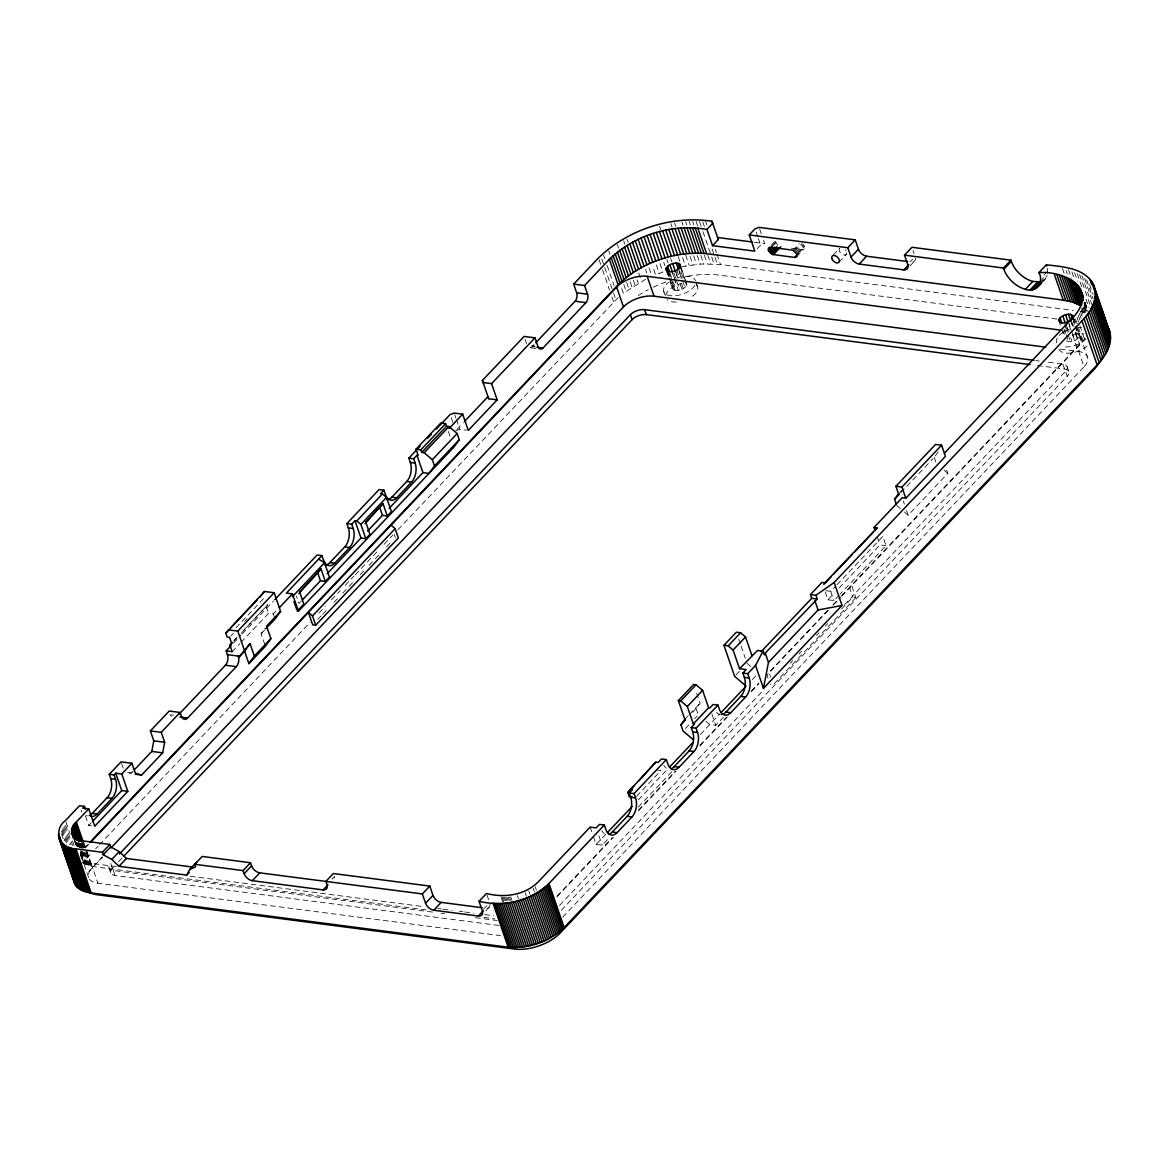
<?xml version="1.0" encoding="UTF-8"?>
<svg xmlns="http://www.w3.org/2000/svg" width="1169" height="1169" viewBox="0 0 1169 1169"><rect width="100%" height="100%" fill="white"/><g stroke="black" fill="none" stroke-linecap="round" stroke-linejoin="round"><path stroke-width="0.75" stroke-dasharray="5 3.75" d="M1047.745 273.429L1047.468 268.607L1044.984 271.223M80.442 856.103L81.64 852.216M670.305 282.24L672.628 289.006C677.026 292.411 684.99 289.503 686.948 284.491L681.118 267.555M1077.818 329.395L1079.791 335.62C1077.862 340.471 1071.213 342.751 1066.42 340.997M672.628 289.006L672.891 286.186L676.296 283.307L672.803 273.151M841.563 596.409L1079.849 344.899L1085.855 337.359M241.238 633.247L267.876 604.621L241.53 632.4M692.676 712.374L700.099 703.212L695.409 689.578M935.215 455.998L938.152 451.935M264.866 644.645L261.096 633.715L264.749 628.659M1042.821 281.671L1046.489 277.448L1041.521 282.679M700.377 734.527L719.783 713.923M235.933 627.768L263.522 598.66L265.933 598.966M230.804 636.024L233.318 633.379M244.613 621.47L247.112 618.825M234.005 640.349L236.518 637.704M233.712 641.197L239.981 634.577M233.625 643.038L241.106 635.162M242.348 633.846L273.502 600.983M232.193 651.717L239.718 643.768M240.975 642.453L268.563 613.345L273.4 613.973L278.164 608.947M530.229 347.675A6.108 3.668 -82.6 0 0 532.1 346.594L534.569 344.007M261.096 633.715L264.603 630.018M133.208 771.029L130.738 773.644L127.596 772.724M456.977 429.418L463.172 422.871M85.425 816.006L88.683 825.46L91.138 822.874M301.383 600.954L299.001 603.467L296.444 596.058M87.617 844.749L85.118 847.393L83.364 842.308M85.308 847.92L89.063 843.945M80.646 864.607L90.685 854.013M95.697 848.723L98.211 846.064M99.453 844.749L310.15 622.346M318.932 613.082L325.201 606.463M331.47 599.843L340.252 590.579M345.264 585.289L354.046 576.025M355.303 574.695L379.121 549.547M384.148 544.243L392.916 534.978M397.942 529.689L618.196 297.554M317.705 619.526L321.46 615.566M322.717 614.251L327.715 608.961M333.983 602.356L337.739 598.382M342.751 593.092L347.748 587.817M349.005 586.487L354.017 581.198M360.271 574.593L364.027 570.633M369.039 565.343L374.051 560.053M375.293 558.738L380.305 553.448M386.559 546.844L390.329 542.884M116.315 866.653L91.036 863.35A22.883 11.646 -19 0 1 81.845 857.856L88.683 877.714A22.883 11.646 -19 0 1 92.146 867.778L102.2 857.169M88.829 871.592L102.624 857.038M498.827 925.453L115 875.493A10.682 5.436 -19 0 1 112.326 868.289L114.81 865.674M118.58 861.699L122.336 857.725M757.147 248.705L760.624 245.052L764.687 243.62L763.576 240.376M771.087 245.358L774.813 241.442M772.037 245.914L776.99 240.682M773.41 245.242L775.895 242.626A4.574 2.82 43.5 0 1 775.734 240.829M792.933 250.224L799.128 243.678M793.941 250.707L800.137 244.16M794.891 251.393L802.329 243.547M795.738 252.241L803.176 244.394L804.301 246.323A4.574 2.82 43.5 0 1 801.949 249.567L799.479 252.183M796.41 253.191L803.848 245.344M796.863 254.17L804.301 246.323M796.703 256.669L804.14 248.822M833.307 254.93L839.503 248.383A4.574 2.82 43.5 0 0 842.279 254.345A4.574 2.82 43.5 0 0 846.809 252.782M839.006 262.177L846.444 254.316M910.198 261.827L912.668 259.211M909.935 265.991L914.889 260.76M331.923 879.249L334.407 876.633A7.628 4.705 43.5 0 1 334.655 879.629M1044.078 275.022L1047.804 271.091M1040.308 281.276L1045.261 276.045M1039.869 283.409L1047.307 275.563M483.484 909.307L488.452 904.075M485.705 910.856L489.431 906.925M684.815 719.344L688.351 715.618M689.52 714.376L700.099 703.212M899.721 492.485L903.447 488.569M900.773 492.675L933.008 458.657M735.885 675.024L739.597 671.108M685.414 728.506L690.119 723.538M694.81 718.584L697.162 716.1M636.564 796.294L660.953 770.532L656.423 769.947M825.928 590.666L830.764 591.28L835.718 586.049M836.96 584.748L882.829 536.337L886.044 545.675L840.16 594.042M825.212 591.894L827.915 599.785L834.125 593.253M839.079 588.022L879.994 544.886L886.044 545.675M752.31 679.584L756.022 675.653M593.414 836.551L596.117 844.442L606.083 833.95M638.464 799.83L668.361 768.34M904.368 511.949L908.181 515.222L947.84 473.343L945.648 467.001M596.117 844.442L602.167 845.231L609.633 837.34M638.259 807.121L671.868 771.642M705.944 721.288L709.744 724.502L715.793 725.291L723.319 717.357M827.915 599.785L833.965 600.574L838.933 595.342M557.116 895.951L612.264 837.735M638.595 809.942L674.937 771.584M700.012 745.121L726.329 717.328M751.404 690.864L758.929 682.93M827.798 610.233L768.954 672.35L770.561 676.997M832.81 604.943L840.321 597.008M841.578 595.693L1077.175 346.988A22.883 11.646 -19 0 0 1075.714 332.61M556.882 896.915L613.316 837.34M638.406 810.862L676.033 771.145M699.851 745.997L727.439 716.875M751.272 691.727L758.798 683.777M828.353 610.306L766.996 675.054L768.603 679.715M833.351 605.016L840.321 597.739M559.542 905.42L764.205 689.389M844.559 604.563L1065.543 371.304A10.682 5.436 -19 0 0 1062.869 364.1L1048.388 362.215M790.244 663.218L792.743 660.573M798.997 653.968L801.51 651.323M816.532 635.468L819.031 632.824M825.299 626.219L827.798 623.574M841.578 609.034L852.844 597.14L855.854 597.534L851.587 585.114L849.629 587.832L852.844 597.14M855.854 597.534L773.22 684.756L770.21 684.362M561.252 910.388L1067.253 376.272L1065.543 371.304M562.727 917.11L1084.014 366.861L1077.175 346.988M1043.785 280.326L1045.305 279.04M645.668 279.289L623.325 293.214L620.987 286.434M659.988 263.566L662.911 272.041L655.575 274.817L652.653 266.342M455.735 430.718L459.797 429.286L466.563 430.177M681.688 266.737L700.202 264.033L720.484 264.457L1073.449 310.399M1074.808 332.814L1079.571 334.48M754.224 242.246L764.687 243.62M791.384 248.193L801.949 249.567M1056.966 319.093L718.497 275.036A72.449 36.882 -19 0 0 682.711 277.228M1064.228 330.608L1069.635 331.309M1060.225 349.063L1078.286 351.416A22.883 11.646 -19 0 1 1084.014 366.861M1035.705 360.563L1039.329 361.046M1037.414 365.532L1064.579 369.068A10.682 5.436 -19 0 1 1067.253 376.272M531.749 345.732L534.861 346.126M532.1 346.594L535.212 347.003M530.828 347.807L538.588 348.83M173.596 715.18L170.484 714.77A7.628 4.588 -82.6 0 0 172.106 717.284M127.567 772.198L132.229 772.811M88.683 825.46L91.708 825.855M190.342 876.282L423.236 906.589M437.674 908.474L441.283 908.941M443.095 909.175L452.125 910.359M459.344 911.294L462.953 911.762M464.765 911.995L473.781 913.179M484.624 914.582L493.639 915.765M83.452 863.175L92.19 866.448L426.159 909.92M483.937 917.431L494.765 918.849M112.326 868.289L110.617 863.321A10.682 5.436 -19 0 0 113.291 870.525L433.757 912.244M440.991 913.179L444.615 913.661M475.403 917.665L497.117 920.485M89.399 879.073A22.883 11.646 -19 0 0 97.875 883.223L500.478 935.624M1080.127 311.334L1085.913 312.576M944.026 470.084L947.84 473.343M896.725 505.432L903.096 510.868M747.035 663.247L750.849 666.52M1083.765 307.812L1087.462 311.655M777.867 245.388L775.895 242.626M685.882 282.445L686.948 284.491M934.25 457.357L936.384 463.567M903.257 500.946L904.353 504.117M906.545 510.458L908.181 515.222M759.66 229.007L761.34 233.873M756.153 232.061L757.833 236.927M758.389 238.549L760.624 245.052M454.77 414.688L455.881 417.932M456.451 419.554L459.797 429.286M451.263 417.742L452.929 422.608M448.341 431.449L449.977 436.198M1089.596 284.578L1093.103 294.749M1086.615 279.815L1093.03 298.46M1084.627 278.543L1091.627 298.884M1081.909 275.65L1091.817 304.466M1079.615 274.569L1090.122 305.08M1077.175 273.575L1081.851 287.136M1085.928 299.001L1088.85 307.476M1085.11 302.362L1087.448 309.157M1084.876 302.303L1087.214 309.084M1074.603 272.684L1077.526 281.159M1084.905 302.873L1087.448 309.975M1084.496 302.274L1087.418 310.764M1084.54 303.166L1086.878 309.946M1084.54 303.998L1086.878 310.779M1084.028 303.516L1086.366 310.296M1084.423 305.752L1086.176 310.837M1083.97 305.635L1085.139 309.025M1071.9 271.909L1073.653 276.995M1084.16 307.491L1085.913 312.62M1083.166 307.652L1085.504 314.446M1082.012 307.798L1084.35 314.578M1068.481 269.528L1071.403 278.003M1081.909 308.514L1083.079 311.904M1081.296 309.653L1083.049 314.739M1080.434 311.524L1082.187 316.624M1066.128 270.653L1067.282 274.043M1079.411 313.409L1081.164 318.509M1062.475 268.505L1064.813 275.285M1078.256 315.309L1080.01 320.394M1076.956 317.194L1079.294 323.988M1079.878 325.683L1084.554 339.244M1075.524 319.079L1077.862 325.873M1078.446 327.568L1083.122 341.143M1080.638 337.052L1087.477 356.91M1074.326 319.239L1075.495 322.629M1073.376 317.004L1075.699 323.769M1076.284 325.464L1079.791 335.62M1072.937 318.289L1081.559 343.028M1073.244 321.139L1074.413 324.529M1074.998 326.224L1077.321 332.99M1072.251 322.834L1073.42 326.224M1075.758 333.019L1079.849 344.899M1070.892 320.438L1072.645 325.523M1075.568 333.983L1077.307 339.054M1071.315 322.659L1072.484 326.034M1068.378 321.855L1071.301 330.33M1071.885 332.025L1074.793 340.486M1072.587 334.86L1078.286 351.416M1069.021 324.865L1070.775 329.936M1066.084 324.471L1068.422 331.236M1070.746 338.002L1071.915 341.392M1066.815 327.671L1067.969 331.061M1064.652 324.675L1067.56 333.15M1068.145 334.831L1070.483 341.611M1064.418 329.746L1065.573 333.136M1066.157 334.831L1068.495 341.596M1064.097 329.658L1065.266 333.048M1063.147 330.988L1064.316 334.378M1058.734 320.408L1061.072 327.174M1061.657 328.869L1063.98 335.649M1067.151 366.671L1068.861 371.64M1062.869 364.1L1064.579 369.068M913.018 250.385L914.085 253.498M877.276 536.98L879.994 544.886M705.316 220.4L707.07 225.471M715.238 249.202L716.407 252.592M716.992 254.287L720.484 264.457M830.764 591.28L833.965 600.574M702.73 221.745L704.483 226.83M712.067 248.851L714.405 255.631M714.99 257.326L717.328 264.106M699.471 221.496L702.379 229.972M702.964 231.667L711.147 255.397M711.731 257.092L714.054 263.873M696.11 221.365L697.864 226.45M707.786 255.266L710.708 263.741M692.676 221.35L693.845 224.74M704.352 255.251L707.274 263.726M689.184 221.452L690.338 224.843M700.845 255.353L703.767 263.829M685.604 221.657L686.773 225.047M697.279 255.558L700.202 264.033M681.98 221.978L683.149 225.369M693.655 255.879L696.578 264.355M689.988 256.318L692.896 264.793M695.993 282.08L697.601 286.741M674.601 222.958L675.77 226.348M685.692 255.163L689.184 265.334M670.86 223.6L672.029 226.991M682.535 257.501L685.458 265.977M678.195 256.566L679.934 261.651M680.314 266.722L684.713 279.055M684.976 280.253L686.729 285.338M680.986 271.705L683.324 278.47M678.575 268.899L682.082 279.055M682.667 280.75L684.99 287.516M679.16 271.5L681.483 278.266M676.866 270.068L679.204 276.834M681.542 283.614L683.28 288.685M675.536 270.726L677.874 277.506M680.212 284.272L681.951 289.357M676.179 273.721L677.348 277.111M659.55 226.187L660.719 229.562M670.641 258.378L671.81 261.768M673.972 273.166L679.803 290.087M671.941 271.763L673.695 276.848M674.265 278.543L678.356 290.394M666.885 259.445L668.054 262.835M669.954 273.02L674.031 284.871M668.653 271.763L670.392 276.834M670.977 278.529L675.054 290.38M668.23 272.64L669.399 276.03M671.722 282.796L672.891 286.186M667.163 271.237L668.916 276.322M669.501 278.017L673.578 289.868M667.207 271.822L668.96 276.907M669.545 278.602L672.453 287.063M663.714 262.309L664.883 265.699M666.228 270.39L667.967 275.46M656.306 264.91L659.214 273.385M663.802 291.651L664.869 294.749M649.058 267.862L651.396 274.642M645.522 269.469L646.691 272.859M626.993 239.017L628.162 242.407M638.669 272.903L640.422 277.988M623.691 240.829L624.86 244.219M637.12 279.815L638.289 283.205M633.32 280.019L635.074 285.104M617.378 244.672L618.547 248.062M630.223 281.963L631.976 287.048M626.642 282.284L628.966 289.064M623.749 284.33L626.087 291.11M608.742 250.853L609.911 254.243M738.735 639.107L740.503 644.28M741.102 646.004L745.252 658.074M603.613 255.178L604.782 258.568M607.12 265.348L614.12 285.689M601.845 259.08L604.183 265.86M604.768 267.555L612.936 291.286M613.52 292.981L615.844 299.761M599.054 259.62L601.977 268.096M602.561 269.791L609.56 290.131M611.898 296.911L613.652 301.997M711.994 714.259L715.793 725.291M696.198 708.648L698.346 714.858M525.1 339.331L526.591 343.671M598.908 835.762L602.167 845.231M590.155 827.097L592.873 834.987M535.27 886.833L536.425 890.237M533.269 888.308L534.438 891.699M528.826 891.012L529.995 894.402M525.173 892.795L526.342 896.185M394.26 534.481L395.327 537.594M517.356 895.527L518.525 898.932M510.751 896.857L511.92 900.247M509.45 897.018L510.619 900.408M508.179 897.12L509.348 900.525M506.922 897.193L508.091 900.598M505.68 897.237L506.849 900.627M504.467 897.222L505.636 900.627M503.298 897.178L504.453 900.568M502.144 897.091L503.897 902.19M501.019 896.974L502.772 902.059M487.02 895.016L488.613 899.662M273.4 613.973L275.11 618.942M121.62 763.532L123.33 768.486M113.291 870.525L115 875.493M109.009 867.968L110.719 872.922M84.007 842.688L92.19 866.448M91.036 863.35L97.875 883.223M86.448 851.222L92.146 867.778M82.926 842.528L85.848 851.017M86.433 852.712L91.109 866.287M82.634 843.097L84.387 848.197M81.888 842.338L84.811 850.813M85.395 852.508L90.071 866.083M81.976 843.901L83.145 847.291M81.479 843.784L83.817 850.579M84.402 852.274L89.078 865.849M80.778 843.01L82.531 848.095M80.529 843.507L82.867 850.301M83.452 851.996L88.113 865.571M80.223 843.813L81.392 847.204M79.624 843.2L87.207 865.25M79.156 842.922L80.895 848.007M78.761 842.849L86.36 864.914M78.718 843.726L79.887 847.116M77.958 842.469L80.88 850.944M81.465 852.639L85.542 864.519M77.768 842.82L81.275 853.005M80.705 852.23L84.796 864.11M77.081 843.287L78.25 846.692M80.588 853.472L84.095 863.657M76.643 842.703L77.797 846.093M76.438 842.805L77.607 846.21M80.529 854.685L82.867 861.465M75.853 842.294L77.622 846.867M75.181 840.847L76.935 845.932M75.137 841.592L77.081 846.838M74.86 841.183L76.613 846.268M74.071 839.634L76.453 846.736M66.063 822.231L70.14 834.096M72.478 840.876L74.231 845.961M65.566 825.109L72.566 845.45M64.573 826.293L70.988 844.939M63.667 827.491L69.497 844.442M62.848 828.689L68.094 843.945M62.118 829.888L66.779 843.448M61.475 831.071L64.982 841.242M61.504 833.95L63.842 840.73M266.327 606.784L268.563 613.345M845.479 249.903A4.574 2.82 43.5 0 1 846.151 250.853M719.505 714.376A13.721 8.256 -82.6 0 1 716.641 712.447M87.514 815.86A13.721 8.256 -82.6 0 1 85.921 815.655M81.903 812.09A13.721 8.256 -82.6 0 1 81.012 810.059M604.373 833.585A13.721 8.256 -82.6 0 1 601.874 830.735M666.345 768.165A13.721 8.256 -82.6 0 1 663.86 765.315M915.502 258.174A7.628 4.705 43.5 0 1 911.25 262.017M490.03 904.353A7.628 4.705 43.5 0 1 485.778 908.181M638.216 295.582A72.449 36.882 -19 0 1 648.327 289.693M653.31 287.238A72.449 36.882 -19 0 1 666.403 281.875M696.286 284.856A16.775 8.548 -19 0 1 689.973 297.92M676.427 302.011A16.775 8.548 -19 0 1 667.251 299.746M665.716 295.596A16.775 8.548 -19 0 1 681.585 283.439M1087.068 345.995A16.775 8.548 -19 0 1 1070.614 353.038A16.775 8.548 -19 0 1 1058.778 348.99M1073.025 334.962A16.775 8.548 -19 0 1 1083.707 333.837M1085.767 338.952A16.775 8.548 -19 0 1 1063.381 346.813M1056.644 342.78A16.775 8.548 -19 0 1 1057.273 338.031M1059.172 335.488A16.775 8.548 -19 0 1 1069.503 329.22M1077.818 327.51A16.775 8.548 -19 0 1 1081.559 327.627M694.824 285.28A16.775 8.548 -19 0 1 670.538 295.684A16.775 8.548 -19 0 1 669.136 281.934M676.661 278.076A16.775 8.548 -19 0 1 695.467 280.531M81.509 856.366A22.883 11.646 -19 0 1 81.947 853.107"/><path stroke-width="1.5" d="M192.403 867.018L126.398 858.441L119.223 851.573L110.69 846.897L109.842 844.427L102.39 852.289L75.985 848.855C59.999 849.819 52.284 830.136 65.479 820.536L79.521 805.704L84.373 806.376L85.352 809.255M109.842 844.427L83.423 840.993C72.668 841.651 67.481 828.412 76.35 821.953L88.742 808.86L94.733 826.249L127.786 791.355L121.795 773.98L131.922 763.284L135.341 773.22L141.61 775.062L162.681 752.836L164.668 742.257L161.249 732.335L180.084 712.462L181.37 716.188A7.628 4.588 -82.6 0 0 187.639 718.029L236.328 666.637A7.628 4.588 -82.6 0 0 238.315 656.072L227.444 654.655L226.158 650.928L231.141 645.668M1032.432 289.707L1039.869 281.846L1032.841 281.422A22.357 13.765 43.5 0 1 1011.317 261.403L1010.893 260.161L1003.455 268.022L1003.879 269.265A22.357 13.765 43.5 0 0 1025.403 289.284C1035.88 293.711 1044.326 281.7 1038.89 272.625C1068.451 270.463 1099.459 291.768 1071.096 319.444L944.347 453.251M761.224 651.601L811.724 598.294L810.438 594.568L815.962 595.299L834.125 582.469L1081.968 320.861C1090.969 311.524 1099.357 297.262 1093.263 284.213C1084.394 267.672 1062.577 266.81 1046.328 264.778L1038.89 272.625M58.83 837.764L74.319 882.829C76.935 889.448 84.489 892.02 90.992 892.897L508.354 947.226C528.432 948.965 549.503 941.673 564.028 927.66L1097.136 364.933C1106.502 355.303 1115.153 340.047 1107.701 326.925M134.45 769.728L151.795 751.419L153.797 740.839L150.377 730.917L169.198 711.044L180.084 712.462M834.125 582.469L842.031 605.44L763.459 688.366L768.457 662.385L765.257 653.076L817.248 599.025L815.962 595.299M1072.937 318.289L1073.157 315.849L1070.906 314.373C1066.391 313.774 1060.108 315.586 1058.734 320.408L1060.005 322.381L1062.08 322.98L1065.5 322.776L1070.892 320.438M666.052 268.432C668.493 264.062 674.849 261.885 679.467 263.814L680.533 265.86C678.575 270.887 670.611 273.794 666.228 270.39L666.052 268.432L667.207 271.822M102.39 852.289L103.252 854.773L111.786 859.434L118.96 866.302L186.733 875.113L189.626 869.575L197.079 861.699M721.112 714.566A13.721 8.256 -82.6 0 0 725.891 712.096L740.766 696.388A13.721 8.256 -82.6 0 0 744.361 677.362L742.87 673.066L747.707 673.695L755.554 665.409L763.006 651.191L757.483 650.475L739.539 668.726L733.109 650.037L728.199 645.843L723.947 645.303L734.643 676.34L746.1 686.13M765.257 653.076L764.292 654.918L763.006 651.191M226.158 650.928L232.193 651.717L229.942 645.156L231.506 642.994L229.562 637.339L227.151 637.032L225.792 633.087L264.515 591.47L274.174 592.727L280.575 611.358L275.11 618.942L265.772 628.79M693.232 739.699L683.061 730.99L680.913 724.78L684.815 719.344L678.371 700.596L693.655 684.464L696.066 684.786L702.613 690.368L708.604 707.786L693.319 723.932L687.328 706.514L680.782 700.918L678.371 700.596M254.345 656.072L250.049 643.578L244.569 651.162L248.88 663.656L254.345 656.072L270.872 638.625L266.576 626.131L280.575 611.358M270.872 638.625L265.407 646.209L248.88 663.656M298.826 593.545L321.051 569.04L325.318 581.417L320.481 580.788L302.581 599.697M365.035 523.668L383.037 503.62L387.29 515.997L382.453 515.368L367.577 531.077M632.312 797.185L629.287 796.79L627.797 792.45L655.751 762.159L658.176 762.466L661.479 758.973L666.315 759.602L667.791 763.912A13.721 8.256 -82.6 0 0 679.072 767.229L693.962 751.535A13.721 8.256 -82.6 0 0 697.542 732.51L696.066 728.199L717.956 705.097L719.446 709.393A13.721 8.256 -82.6 0 0 730.727 712.725L745.603 697.016A13.721 8.256 -82.6 0 0 749.197 677.991L747.707 673.695M655.751 762.159L638.771 780.863M896.185 503.883L894.577 499.221L898.479 493.8L895.892 486.289L935.551 444.41L941.6 445.199L945.458 456.363L905.8 498.242L902.161 497.775L874.003 527.497L875.099 530.653M875.859 529.513L877.028 527.891L874.003 527.497M264.515 591.47L259.65 597.374M238.315 656.072L238.739 657.314L250.049 643.578M446.543 426.232L445.637 423.66L420.855 449.831L421.746 452.403L446.543 426.232L448.954 426.539L457.137 433.538L459.285 439.749L434.488 465.92L428.994 473.416L422.944 472.627L389.102 508.369M459.285 439.749L453.791 447.245L298.431 611.241L297.218 611.08L303.823 604.095L299.571 591.733L321.051 569.04M387.071 499.66A13.721 8.256 -82.6 0 0 391.849 497.176L406.724 481.482A13.721 8.256 -82.6 0 0 410.319 462.456L408.829 458.146L420.095 446.251M427.606 438.317L431.361 434.342M436.373 429.052L450.138 414.498L454.215 413.066L462.676 414.177L468.258 430.397L497.176 399.856L491.594 383.637L534.978 337.841L537.974 346.535A6.108 3.668 -82.6 0 0 542.986 348.011L585.961 302.654A6.108 3.668 -82.6 0 0 587.554 294.193L584.558 285.514L609.356 259.343C634.621 234.911 672.277 223.221 706.938 229.416L712.725 223.323L711.965 221.262C671.401 215.169 627.914 229.504 598.47 257.925L573.687 284.096L576.668 292.791A6.108 3.668 -82.6 0 1 575.075 301.237L535.797 342.707M298.431 611.241L292.44 593.852L286.405 593.107L321.943 555.596L323.433 559.907A13.721 8.256 -82.6 0 0 334.714 563.239L349.589 547.53A13.721 8.256 -82.6 0 0 353.184 528.505L351.694 524.194L354.996 520.716L356.808 520.95L360.9 524.443L365.809 538.675L360.973 538.047L327.115 573.789M225.792 633.087L228.306 630.442M230.819 627.797L257.151 600.018M228.145 629.843L237.818 631.099L274.174 592.727M229.942 645.156L232.456 642.512M408.829 458.146L413.665 458.774L416.982 455.296L418.181 455.428L416.018 449.217L440.801 423.046L445.637 423.66M89.165 815.538A13.721 8.256 -82.6 0 0 92.307 813.376L107.183 797.682A13.721 8.256 -82.6 0 0 110.763 778.656L109.272 774.302L121.05 761.881L131.922 763.284M274.744 599.668L317.106 554.968L321.943 555.596M325.099 565.08A13.721 8.256 -82.6 0 0 329.877 562.596L344.753 546.902A13.721 8.256 -82.6 0 0 348.347 527.877L346.857 523.566L379.092 489.548L383.914 490.176L385.405 494.487A13.721 8.256 -82.6 0 0 396.686 497.819L411.561 482.11A13.721 8.256 -82.6 0 0 415.156 463.085L413.665 458.774M497.176 399.856L488.715 398.761L482.373 380.48L524.107 336.438L534.978 337.841M84.373 806.376L82.721 808.13L88.742 808.86M109.272 774.302L114.109 774.93L115.76 773.191L121.795 773.98M383.914 490.176L380.612 493.669L382.424 493.902L386.515 497.409L391.425 511.642L387.29 515.997M356.808 520.95L382.424 493.902M421.746 452.403L424.172 452.71L448.954 426.539M279.347 607.69L292.44 593.852M449.042 428.57L462.676 414.177M179.252 713.981L225.442 665.219A7.628 4.588 -82.6 0 0 227.444 654.655M292.308 596.818L324.529 562.8L318.64 559.089M360.9 524.443L386.515 497.409M383.037 503.62L365.678 521.944L369.945 534.321L365.809 538.675M238.739 657.314L244.569 651.162M464.4 421.556L487.955 396.7L488.715 398.761M434.488 465.92L432.34 459.709L457.137 433.538M90.744 816.283A13.721 8.256 -82.6 0 0 97.129 814.004L112.005 798.31A13.721 8.256 -82.6 0 0 115.599 779.285L114.109 774.93M92.366 821.588L121.737 790.58L127.786 791.355M325.318 581.417L329.453 577.062L324.529 562.8M90.13 842.104L618.109 284.798C641.153 262.426 674.703 250.838 706.646 253.688L1063.22 300.112L1072.791 302.172L1080.609 305.606L1071.841 280.165M90.32 842.615L616.647 287.048A22.883 11.646 -19 0 1 647.173 276.322L1060.619 330.14M312.518 615.902L308.426 612.41L312.693 624.816L315.718 625.21L312.518 615.902L395.151 528.68L391.06 525.173M315.718 625.21L398.351 537.988L395.151 528.68M103.252 854.773L110.69 846.897M110.982 847.89L623.486 306.906A22.883 11.646 -19 0 1 654.012 296.195L1045.787 347.178M111.786 859.434L119.223 851.573M119.384 854.071L630.398 314.666A10.682 5.436 -19 0 1 644.645 309.668L1033.893 360.33M123.593 856.395L632.108 319.634A10.682 5.436 -19 0 1 646.355 314.636L1030.181 364.596M118.96 866.302L126.398 858.441M706.938 229.416L712.535 245.651L718.321 239.543L711.965 221.262M712.535 245.651L754.838 251.16L749.241 234.925L755.028 228.817L759.105 227.385L855.255 239.879L858.455 249.216A7.628 4.705 43.5 0 0 866.638 256.216L907.67 261.549M798.237 253.498L794.511 257.428L772.388 254.418L768.457 250.473L772.168 246.542M768.91 251.452L772.621 247.521M769.582 252.402L774.536 247.17M770.429 253.249L776.625 246.703M771.379 253.936L777.575 247.39M772.388 254.418L778.583 247.872M189.626 869.575L195.603 866.784L194.741 864.3L202.193 856.439L250.531 862.751L251.598 865.849A7.628 4.705 43.5 0 0 259.781 872.848L422.36 893.934L429.797 886.087L432.998 895.396A7.628 4.705 43.5 0 0 441.181 902.38L482.212 907.729M773.367 254.667L780.804 246.82M186.733 875.113L189.217 872.498M194.741 864.3L243.094 870.598L250.531 862.751M328.021 884.67L323.053 889.901L252.343 880.695A7.628 4.705 43.5 0 1 244.16 873.711L251.598 865.849M749.241 234.925L847.817 247.74L855.255 239.879M252.343 880.695L259.781 872.848M908.766 264.632L903.812 269.864L859.2 264.062A7.628 4.705 43.5 0 1 851.017 257.078L858.455 249.216M859.2 264.062L866.638 256.216M903.812 269.864A7.628 4.705 43.5 0 0 907.714 264.442L904.514 255.134L911.952 247.287L1010.893 260.161M1003.879 269.265L1011.317 261.403M483.308 910.812L478.34 916.043L433.743 910.242A7.628 4.705 43.5 0 1 425.56 903.242L432.998 895.396M433.743 910.242L441.181 902.38M1025.403 289.284L1032.841 281.422M1030.123 289.897L1037.561 282.05M1034.521 289.123L1040.717 282.577M1036.348 288.188L1041.521 282.679M1037.867 286.902L1041.579 282.971M478.34 916.043A7.628 4.705 43.5 0 0 482.256 910.622L479.042 901.314L486.479 893.467C504.117 898.128 524.793 895.249 538.091 882.054L590.155 827.097L596.19 827.886L599.492 824.393L604.329 825.022L605.82 829.332A13.721 8.256 -82.6 0 0 617.1 832.649L631.976 816.956A13.721 8.256 -82.6 0 0 635.571 797.93L634.08 793.619L666.315 759.602M723.947 645.303L736.353 632.21L740.591 632.765L745.501 636.959L751.945 655.634M728.199 645.843L740.591 632.765M680.782 700.918L696.066 684.786M733.109 650.037L745.501 636.959M687.328 706.514L702.613 690.368M895.892 486.289L901.927 487.064L941.6 445.199M680.913 724.78L685.618 719.826M894.577 499.221L899.531 493.99M810.438 594.568L821.939 582.44L824.963 582.82L877.028 527.891M823.794 584.456L831.232 576.609M833.716 573.994L852.303 554.369M854.787 551.753L873.389 532.129M627.797 792.45L633.905 786.006M609.122 834.184A13.721 8.256 -82.6 0 0 612.264 832.021L627.139 816.327A13.721 8.256 -82.6 0 0 630.734 797.302L629.243 792.991L632.561 789.513L630.135 789.192M671.108 768.764A13.721 8.256 -82.6 0 0 674.25 766.601L689.125 750.907A13.721 8.256 -82.6 0 0 692.706 731.882L691.23 727.571L694.532 724.093L693.319 723.932M742.87 673.066L746.173 669.574L739.539 668.726M479.042 901.314C503.357 907.173 530.931 901.167 548.977 883.472L604.329 825.022M768.457 662.385L818.11 609.984L842.031 605.44M721.025 712.593L744.858 687.445M607.339 832.635L632.239 806.391M669.603 767.025L693.261 742.096M416.018 449.217L420.855 449.831M904.514 255.134L1003.455 268.022M752.471 242.027L717.561 237.482L718.321 239.543M573.687 284.096L584.558 285.514M576.668 292.791L587.554 294.193M575.075 301.237L585.961 302.654M536.776 347.208L542.986 348.011M491.594 383.637L483.133 382.541L482.373 380.48M410.319 462.456L415.156 463.085M406.724 481.482L411.561 482.11M391.849 497.176L396.686 497.819M346.857 523.566L351.694 524.194M348.347 527.877L353.184 528.505M811.724 598.294L817.248 599.025M344.753 546.902L349.589 547.53M329.877 562.596L334.714 563.239M744.361 677.362L749.197 677.991M740.766 696.388L745.603 697.016M717.956 705.097L713.119 704.469L709.817 707.946L708.604 707.786M725.891 712.096L730.727 712.725M225.442 665.219L236.328 666.637M691.23 727.571L696.066 728.199M692.706 731.882L697.542 732.51M689.125 750.907L693.962 751.535M674.25 766.601L679.072 767.229M179.865 717.021L187.639 718.029M629.243 792.991L634.08 793.619M150.377 730.917L161.249 732.335M630.734 797.302L635.571 797.93M153.797 740.839L164.668 742.257M151.795 751.419L162.681 752.836M627.139 816.327L631.976 816.956M612.264 832.021L617.1 832.649M135.399 774.258L141.61 775.062M110.763 778.656L115.599 779.285M107.183 797.682L112.005 798.31M92.307 813.376L97.129 814.004M429.797 886.087L333.326 873.521L325.903 881.382L326.969 884.48A7.628 4.705 43.5 0 1 323.053 889.901M424.172 452.71L432.34 459.709M75.24 884.728L58.596 836.741M901.927 487.064L905.8 498.242M1093.263 284.213L1109.834 332.04M1095.09 289.927L1110.258 333.998M1092.299 282.445L1106.897 324.821M1095.324 291.958L1110.492 336.029M1091.159 280.735L1105.742 323.112M1095.382 294.033L1110.55 338.089M1089.844 279.113L1091.583 284.199M1095.236 296.137L1110.418 340.208M1094.929 298.3L1110.097 342.371M1094.418 300.491L1109.6 344.563M1093.746 302.713L1108.913 346.769M1092.869 304.948L1108.051 349.02M1091.831 307.213L1106.999 351.284M1090.604 309.478L1105.786 353.549M1089.216 311.772L1104.384 355.829M1081.106 290.613L1083.356 297.277M1080.448 289.079L1083.122 297.218M1079.659 287.618L1083.152 297.788M1082.158 295.494L1083.327 298.884M1078.709 286.2L1082.786 298.08M1082.202 297.204L1083.371 300.608M1077.613 284.856L1082.874 300.126M1087.652 314.052L1102.82 358.123M1076.371 283.57L1082.216 300.535M1074.998 282.357L1082.012 302.727M1085.913 316.331L1101.096 360.403M1073.478 281.232L1081.661 304.977M1084.014 318.596L1099.196 362.668M1070.073 279.186L1078.826 304.627M1068.174 278.28L1076.927 303.721M1081.968 320.861L1097.136 364.933M1066.157 277.462L1074.91 302.903M1064.024 276.717L1072.791 302.172M1061.788 276.074L1070.541 301.514M1059.435 275.504L1068.203 300.959M1070.906 314.373L1072.66 319.444M1056.995 275.036L1065.748 300.491M1068.408 314.183L1070.731 320.964M1054.453 274.657L1063.22 300.112M1065.529 314.695L1067.852 321.475M1046.328 264.778L1046.752 266.021M1062.723 315.82L1065.061 322.6M1060.02 317.822L1061.773 322.892M1059.07 319.137L1060.239 322.527M847.817 247.74L851.017 257.078M697.878 228.247L706.646 253.688M695.248 227.955L704.016 253.395M692.545 227.75L701.312 253.205M689.768 227.648L698.536 253.103M686.934 227.634L695.687 253.088M814.895 600.676L818.11 609.984M684.026 227.721L692.779 253.162M681.059 227.897L689.827 253.337M678.064 228.16L686.817 253.6M675.024 228.51L683.777 253.965M671.941 228.963L680.709 254.404M668.843 229.504L677.611 254.944M679.467 263.814L681.22 268.899M678.078 263.244L679.817 268.315M665.731 230.118L674.498 255.573M676.237 263.04L678.575 269.805M662.604 230.834L671.371 256.289M672.686 263.566L675.594 272.026M659.477 231.637L668.244 257.078M669.895 264.691L672.219 271.456M656.364 232.514L665.117 257.969M667.616 266.254L669.369 271.325M666.476 267.555L667.645 270.945M653.252 233.479L662.019 258.919M650.169 234.516L658.936 259.971M647.115 235.641L655.867 261.082M644.09 236.825L652.857 262.28M641.109 238.081L649.876 263.536M638.186 239.411L646.939 264.866M635.308 240.814L644.075 266.254M647.173 276.322L654.012 296.195M632.502 242.261L641.27 267.716M629.77 243.78L638.522 269.221M627.11 245.344L635.878 270.799M624.538 246.966L633.291 272.406M644.645 309.668L646.355 314.636M622.054 248.617L630.807 274.072M619.658 250.327L628.425 275.782M617.378 252.066L626.131 277.521M615.186 253.848L623.954 279.303M755.554 665.409L763.459 688.366M613.126 255.66L621.893 281.101M611.182 257.487L619.935 282.942M630.398 314.666L632.108 319.634M609.356 259.343L618.109 284.798M616.647 287.048L623.486 306.906M416.982 455.296L422.944 472.627M548.977 883.472L564.145 927.543M547.808 884.641L562.99 928.712M546.581 885.795L561.763 929.866M545.28 886.935L560.448 931.006M543.892 888.06L559.074 932.131M542.445 889.171L557.628 933.242M540.94 890.237L556.123 934.309M539.377 891.289L554.544 935.361M537.74 892.312L552.922 936.384M536.06 893.306L551.242 937.377M534.335 894.27L549.503 938.327M532.553 895.191L547.735 939.248M530.741 896.068L545.923 940.139M528.885 896.901L544.067 940.972M527.014 897.704L542.182 941.776M525.1 898.45L540.268 942.521M523.171 899.166L538.339 943.237M521.213 899.823L536.396 943.894M519.255 900.422L534.423 944.494M517.283 900.978L532.45 945.049M379.91 507.96L382.453 515.368M515.295 901.489L530.478 945.56M513.323 901.942L528.505 946.013M511.364 902.336L526.532 946.408M509.392 902.673L524.574 946.744M507.448 902.95L522.631 947.022M505.534 903.184L520.702 947.255M503.634 903.345L518.802 947.416M501.764 903.462L516.932 947.533M499.923 903.505L515.105 947.577M498.126 903.505L513.308 947.577M496.372 903.432L511.54 947.504M494.662 903.316L509.83 947.387M493.011 903.126L508.179 947.197M354.996 520.716L360.973 538.047M317.924 573.38L320.481 580.788M422.36 893.934L425.56 903.242M293.945 601.567L296.678 609.487M237.818 631.099L244.219 649.73M243.094 870.598L244.16 873.711M115.76 773.191L121.737 790.58M76.35 821.953L82.78 840.613M75.634 822.742L82.049 841.402M74.962 823.546L80.807 840.511M74.348 824.35L80.193 841.315M73.793 825.153L79.054 840.423M73.311 825.957L78.571 841.227M72.873 826.761L77.549 840.336M72.507 827.55L76.599 839.43M72.2 828.353L76.292 840.219M71.967 829.128L75.474 839.313M71.791 829.902L74.699 838.378M71.674 830.662L74.597 839.137M71.63 831.407L73.968 838.188M71.645 832.138L73.399 837.223M71.733 832.854L73.53 838.261M75.985 848.855L91.167 892.911M74.392 848.606L89.56 892.678M72.843 848.314L88.011 892.371M71.353 847.949L86.535 892.02M69.935 847.54L85.118 891.611M68.591 847.072L83.773 891.143M67.32 846.561L82.488 890.632M66.122 845.991L81.289 890.062M64.996 845.362L80.179 889.434M63.959 844.69L79.127 888.761M63.009 843.974L78.177 888.045M62.132 843.214L77.3 887.286M58.523 833.482L61.431 841.958M69.029 863.993L73.106 875.859M61.358 842.396L76.526 886.467M58.45 834.593L73.033 876.969M58.479 835.674L75.839 885.62M74.319 882.829L73.618 878.664M794.511 257.428A4.574 2.82 43.5 0 0 796.863 254.17L792.933 250.224L770.795 247.214A4.574 2.82 43.5 0 0 768.457 250.473M87.47 891.289A34.325 17.477 -19 0 0 97.436 894.767L514.448 949.038A34.325 17.477 -19 0 0 560.243 932.95L1093.234 370.354A72.449 36.882 -19 0 0 1102.557 357.173M831.919 258.729A4.574 2.82 43.5 0 0 838.465 262.66A4.574 2.82 43.5 0 0 836.244 256.216A4.574 2.82 43.5 0 0 831.919 258.729"/></g></svg>
